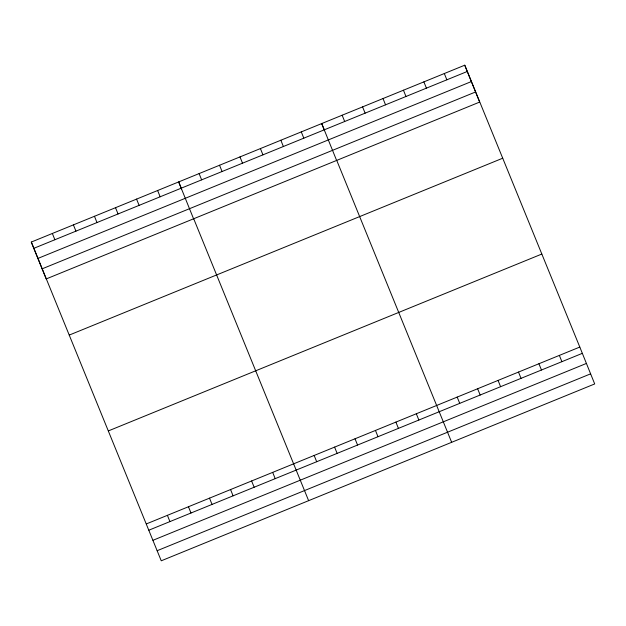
<?xml version="1.0" encoding="UTF-8"?>
<svg xmlns="http://www.w3.org/2000/svg" width="626" height="626" viewBox="0 0 626 626"><rect width="100%" height="100%" fill="white"/><g stroke="black" fill="none" stroke-linecap="round" stroke-linejoin="round"><path stroke-width="0.94" d="M31.3 242.059L464.75 65.198L579.801 347.062L594.7 383.941L161.25 560.802L31.3 242.059L46.199 278.938L479.649 102.077L464.75 65.198M33.835 248.326L467.286 71.474M37.912 258.428L471.37 81.568M42.122 268.836L475.572 91.975M69.267 335.074L502.717 158.214M108.384 430.907L541.834 254.046M146.351 523.923L579.801 347.062M148.878 530.191L582.337 353.338M152.963 540.293L586.413 363.44M157.165 550.7L590.615 373.847M324.604 130.646L321.709 123.565L336.616 160.444M336.898 160.765L451.659 442.308M181.563 189.013L178.676 181.923L193.575 218.803M193.857 219.131L308.626 500.667M559.362 355.404L561.898 361.671M444.319 73.539L446.854 79.807M538.931 363.737L541.467 370.013M423.88 81.873L426.416 88.149M518.5 372.079L521.028 378.347M403.449 90.214L405.984 96.482M498.061 380.412L500.597 386.688M383.018 98.548L385.546 104.824M477.63 388.754L480.165 395.022M362.579 106.889L365.115 113.157M457.191 397.087L459.727 403.363M342.148 115.223L344.683 121.499M416.329 413.763L418.857 420.038M301.278 131.898L303.813 138.174M395.89 422.104L398.426 428.372M280.847 140.24L283.382 146.507M375.459 430.438L377.994 436.713M260.408 148.573L262.943 154.849M355.02 438.779L357.556 445.047M239.977 156.915L242.512 163.183M334.589 447.113L337.124 453.388M219.538 165.248L222.073 171.524M314.158 455.454L316.686 461.722M199.107 173.59L201.642 179.858M272.67 472.38L275.205 478.655M157.619 190.515L160.154 196.783M251.613 480.971L254.148 487.239M136.57 199.107L139.105 205.375M230.564 489.563L233.091 495.831M115.513 207.691L118.048 213.967M209.507 498.147L212.042 504.423M94.463 216.283L96.991 222.559M188.457 506.739L190.985 513.015M73.406 224.875L75.942 231.15M167.4 515.331L169.936 521.599M52.357 233.467L54.885 239.735"/></g></svg>
